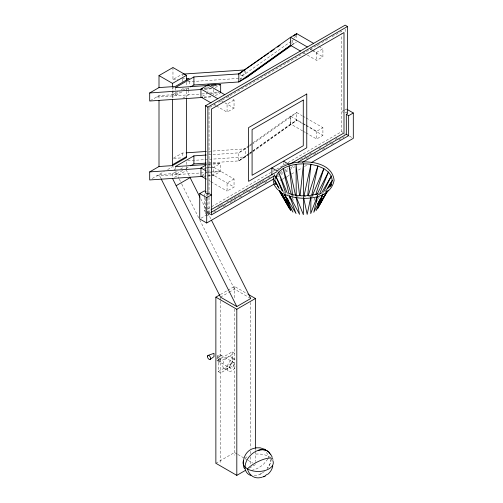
<?xml version="1.0" encoding="UTF-8"?>
<svg xmlns="http://www.w3.org/2000/svg" width="503" height="503" viewBox="0 0 503 503"><rect width="100%" height="100%" fill="white"/><g stroke="black" fill="none" stroke-linecap="round" stroke-linejoin="round"><path stroke-width="0.38" stroke-dasharray="2.52 1.89" d="M310.942 196.711L314.419 195.579M271.111 459.032L270.004 463.942L267.3 468.312M271.205 459.038L270.847 461.71L269.533 465.13L267.451 468.381M314.696 198.025L314.01 200.232L315.06 198.169M268.061 458.459L268.885 456.554A14.769 13.386 88 0 0 264.911 451.109M291.608 43.409L293.337 40.158M295.758 35.612L293.683 39.511L291.778 40.862M239.981 79.952L245.024 71.219M318.236 198.679L319.392 196.679M325.416 191.555L326.629 189.581M267.785 459.101L263.572 464.206A14.662 7.715 -34.5 0 1 251.915 470.305M324.988 191.253L326.705 189.958M264.484 471.437L261.573 473.543L258.184 475.096A15.14 10.701 -45 0 1 253.487 475.838M248.991 154.584L238.818 160.903L208.619 162.934M249.626 154.125L252.173 152.296M252.814 151.837L296.795 120.242L296.795 112.603L302.152 115.696M249.035 145.606L238.818 152.843L238.818 160.903L249.035 153.604M249.677 153.145L252.229 151.321M252.871 150.862L290.539 123.939L296.795 120.242L302.152 123.336M242.314 75.922L291.143 41.309M292.331 44.899L296.154 42.183M249.677 145.153L252.229 143.349M252.871 142.896L290.539 116.212L296.795 112.603L252.814 143.833M248.991 146.549L238.818 152.843L208.619 154.874M249.626 146.096L252.173 144.286M238.818 160.903L249.016 153.755M249.651 153.308L252.198 151.522M252.833 151.076L296.795 120.242M305.956 132.836L316.657 139.017L322.907 135.32L322.907 127.68L306.17 118.016M291.815 44.629L296.173 42.089M259.881 474.316L263.031 472.487M172.963 67.521L172.963 79.518L182.275 74.148L182.275 76.343M150.328 100.65L159.005 95.639L175.289 94.545L179.948 91.86M172.529 94.734L177.848 91.659M181.174 89.741L183.834 88.207M183.268 89.943L186.594 88.019M181.941 91.898L175.289 95.733L175.289 87.22M186.594 89.207L189.92 87.289M182.897 98.135L188.606 94.841L188.606 91.175M202.219 96.331L207.934 93.03M209.713 107.378L215.837 103.844M218.554 102.272L329.427 38.266M332.15 36.694L341.669 31.199L341.669 34.336M234.046 100.047L227.067 104.077L227.067 112.138L234.046 108.107L234.046 100.047L232.04 98.89M312.64 50.036L316.657 52.356L322.907 48.747L322.907 56.808L316.657 60.417L305.956 54.236M173.629 158.074L182.275 153.082L185.374 152.874M152.233 178.483L164.324 171.504M167.644 169.586L172.963 166.518L178.942 178.427M160.759 178.081L159.005 174.579L172.529 173.667L177.182 170.982M180.508 169.065L183.834 167.147M182.608 170.448L175.289 174.673L175.289 169.542M185.928 168.53L189.254 166.612M174.522 177.326L186.494 170.416L189.449 176.314M202.219 175.264L204.124 174.164M204.759 173.799L206.664 172.699M344.329 110.1L341.669 111.641L343.417 112.647M344.995 109.717L346.322 108.95L346.322 112.791M234.046 178.986L227.067 183.017L227.067 191.077L234.046 187.047L234.046 178.986L211.279 165.839M305.956 125.115L316.657 131.289L322.907 127.68M204.381 197.05L204.381 210.889L207.098 209.323M207.777 208.927L341.669 131.629L341.669 35.116M206.708 212.235L210.782 209.883M207.576 213.077L210.292 211.505M217.761 207.198L219.792 206.023M220.471 205.633L223.187 204.061M226.583 202.105L233.367 198.182M234.046 197.792L239.478 194.661M242.874 192.699L244.904 191.524M245.583 191.134L248.3 189.562M251.695 187.606L253.732 186.431M256.442 184.865L258.479 183.689M259.158 183.293L261.195 182.117M261.874 181.728L264.591 180.162M267.98 178.2L272.054 175.849M300.561 159.394L305.987 156.257M309.383 154.302L312.099 152.73M318.883 148.813L322.278 146.851M325.674 144.895L331.1 141.758M335.174 139.406L337.211 138.231M343.995 134.314L345.159 133.641M201.081 218.17L210.587 212.681M279.718 172.768L287.955 168.015M206.123 214.586L207.871 215.592L210.392 214.14M213.788 212.178L216.51 210.606M223.307 206.683L226.702 204.721M230.104 202.759L235.542 199.616M239.617 197.264L241.654 196.088M248.451 192.165L251.852 190.203M255.926 187.845L260.007 185.494M264.767 182.746L267.483 181.174M276.996 175.685L279.718 174.113M280.397 173.724L284.478 171.366M285.157 170.976L289.91 168.228M290.589 167.832L294.67 165.481M306.226 158.81L310.301 156.458M313.702 154.49L317.777 152.139M322.536 149.391L326.617 147.039M331.37 144.292L334.093 142.72M338.846 139.972L344.285 136.835M277.285 176.861L278.643 176.075M281.366 174.503L282.724 173.724M285.44 172.152L288.841 170.19M289.521 169.794L294.959 166.656M282.717 179.099L284.076 178.314M286.792 176.748L290.866 174.396M291.545 174L294.934 172.045M298.329 170.083L301.725 168.128M304.441 166.556L307.151 164.99M220.521 294.469L227.174 290.633M227.834 290.244L234.486 286.408L247.319 293.821M220.521 297.154L228.5 292.551M229.167 292.168L234.486 289.093L250.771 298.499M218.195 371.604L232.16 363.543L234.486 364.882L220.521 372.943L218.195 371.604L218.195 359.947L232.16 351.886L234.486 353.232L218.195 362.632M215.869 463.276L234.486 452.53L237.183 454.09M249.444 468.073L255.43 464.621L255.43 462.27M215.253 87.579L220.666 84.623M215.253 95.639L220.666 92.684M318.55 194.46L321.863 192.989M318.55 194.592L322.687 192.951L318.047 194.73M203.985 88.327L209.292 87.151M212.329 86.478L213.844 86.139M214.599 85.969L216.875 85.466M305.73 196.805L301.266 196.805M308.71 196.579L310.948 196.409M172.963 79.518L178.225 79.166M181.979 78.914L185.739 78.663M187.694 81.844L241.93 78.198M174.466 87.478L172.963 87.579L172.963 98.487M204.702 89.257L212.448 88.735L204.017 88.924M156.678 96.985L201.118 93.998M201.904 93.948L206.595 93.633M210.506 93.369L219.107 92.791M203.979 97.368L211.681 96.853M208.613 151.315L245.804 148.813L245.804 156.873L204.74 159.633M173.717 158.407L181.979 157.848M187.694 160.778L203.966 159.684M208.588 164.374L220.207 163.594L220.207 171.655L213.222 175.685L203.929 176.308M203.929 168.247L213.222 167.625L220.207 163.594L208.701 163.884M156.678 175.924L220.207 171.655L207.934 171.969L210.612 173.516M209.43 92.992L219.17 92.728M204.017 96.985L211.688 96.783M206.318 167.801L213.222 167.625L213.222 175.685L204.784 175.899M201.716 175.981L204.017 175.918M298.285 196.579L289.803 194.919M283.151 192.108L288.445 194.46M316.884 45.264L318.223 46.037M318.889 46.427L322.907 48.747M310.634 48.879L311.973 49.652M310.188 49.457L311.527 50.231M312.193 50.621L322.907 56.808M303.278 52.696L305.283 53.852M345.159 112.307L346.322 112.98M341.669 131.629L342.832 132.302M349.497 136.15L352.037 137.615M239.981 74.582L244.056 76.934M302.819 116.08L305.497 117.627M302.611 130.906L290.539 123.939L290.539 116.212L302.611 123.185M303.278 123.568L305.283 124.725M302.819 123.725L305.497 125.272M306.17 125.656L322.907 135.32M303.278 131.296L305.283 132.452M228.022 96.57L229.362 97.343M221.037 100.6L234.046 108.107M214.341 104.794L215.68 105.567M216.353 105.951L227.067 112.138M207.934 163.909L210.612 165.456M210.996 173.736L234.046 187.047M208.984 180.64L210.323 181.413M210.996 181.797L227.067 191.077M204.381 210.889L205.545 211.562M209.034 213.58L210.776 214.586M231.173 357.061A6.784 3.917 -60 0 1 228.412 367.706A6.784 3.917 -60 0 1 223.005 363.543A6.784 3.917 -60 0 1 231.173 357.061L235.536 359.582A6.784 3.917 -60 0 0 228.463 363.392A6.784 3.917 -60 0 0 228.846 371.333A6.784 3.917 -60 0 0 235.85 366.134M220.742 355.049L233.537 362.437A3.288 1.899 -60 0 1 232.493 367.536A3.288 1.899 -60 0 1 229.645 365.888A3.288 1.899 -60 0 1 233.537 362.437M217.233 355.162L219.811 356.652A1.44 0.83 -60 0 1 219.358 358.884A1.44 0.83 -60 0 1 218.113 358.161A1.44 0.83 -60 0 1 219.811 356.652M217.183 356.797L219.094 357.903M217.126 358.425L218.371 359.148M218.195 359.947L220.521 361.292M217.447 360.752L230.248 368.139M223.885 368.479L228.249 371M237.862 454.479L244.615 458.378M245.294 458.767L247.319 459.937M247.998 460.327L252.726 463.056M270.689 457.912L268.885 456.554A15.14 8.74 0 0 0 254.267 454.291M200.628 198.584L205.538 208.368M207.645 212.562L210.801 218.849M179.294 179.125L181.401 183.331M181.753 184.029L199.333 219.05M199.685 219.748L234.486 289.093M285.32 192.052L285.817 193.536M292.488 197.918L293.186 200.112L292.633 195.46M345.159 29.073L345.159 32.217M316.657 52.356L316.657 60.417M316.657 131.289L316.657 139.017M296.795 35.135L296.795 39.53M290.571 116.231L290.571 123.958M283.497 162.676L283.497 165.663M255.43 448.946L255.43 450.512M255.43 451.298L255.43 461.484M250.771 302.416L250.771 448.16M250.771 451.298L250.771 453.649M250.771 456.781L250.771 464.621M245.804 71.344L245.804 75.739M234.486 286.408L234.486 299.26M234.486 309.131L234.486 455.215M232.16 351.886L232.16 363.543M220.521 297.939L220.521 300.285M220.521 301.064L220.521 463.276M213.222 89.421L213.222 95.281M209.034 107.774L209.034 193.297M209.034 197.22L209.034 214.919M208.89 213.662L208.89 215.007M207.934 86.434L207.934 91.565M207.871 195.032L207.871 197.333M207.871 198.107L207.871 215.592M206.708 194.554L206.708 196.088M205.545 198.301L205.545 214.253M204.381 193.976L204.381 196.283M189.254 81.354L189.254 85.755M188.606 88.245L188.606 90.446M186.494 82.278L186.494 85.938M186.494 88.226L186.494 90.559M186.494 91.339L186.494 97.557M186.494 161.947L186.494 164.877M186.494 166.298L186.494 169.731M182.275 79.273L182.275 82.209M182.275 153.082L182.275 157.477M175.289 166.612L175.289 168.807M172.529 86.673L172.529 90.339M172.529 91.068L172.529 98.619M172.529 173.667L172.529 178.477M159.005 95.639L159.005 99.537M245.074 458.365A15.14 8.74 0 0 1 248.652 455.944M216.843 358.501A3.288 1.899 -60 0 1 220.427 354.929A3.288 1.899 -60 0 1 220.427 359.331A3.288 1.899 -60 0 1 216.843 359.897"/><path stroke-width="0.75" d="M303.491 197.748L303.359 214.68L296.33 197.113M310.936 197.478L310.735 213.58L317.569 195.598M307.685 195.698L310.948 164.311C298.134 162.758 278.543 164.758 274.883 179.646M300.077 195.617L303.498 163.745L303.636 196.139M310.791 197.163L307.17 214.41L303.655 197.736M311.785 195.038L317.89 165.971L310.948 164.311L303.969 196.164M273.198 179.747L274.456 174.717M272.802 465.935C272.242 469.356 270.174 472.455 267.451 474.562M317.682 195.623L313.809 212.247L322.807 194.196M315.84 194.347L323.85 168.612L317.89 165.971L308.176 195.761M316.318 202.005L317.179 199.861M319.776 193.448L328.421 172.057L323.85 168.612L312.514 195.258M322.964 194.233L316.173 210.499L326.887 191.398M320.461 198.459L317.751 204.061L322.19 196.818M323.511 192.159L331.295 176.063L328.421 172.057L316.821 194.73M320.436 202.175L318.217 206.261L322.976 198.408M321.178 200.81L321.92 199.446M327.837 188.543L332.276 180.363L331.295 176.063L321.694 192.693M326.51 192.19L317.682 208.462L328.182 190.103M330.515 186.022L331.295 184.664L332.276 180.363L326.629 189.581M323.769 197.101L324.957 195.133M325.749 193.825L327.334 191.209M330.502 185.972L331.295 184.664L329.471 187.204M190.58 86.906L193.906 84.988L238.818 81.97L245.804 77.94L290.571 45.358L290.571 37.297L296.795 33.67L313.532 43.333M210.153 359.381L214.001 356.627L214.001 353.301L207.902 355.47M293.607 35.933L296.795 33.67L293.57 35.902M245.804 77.94L291.696 45.352M207.374 85.516L175.289 87.673L193.906 76.928L238.818 73.91L290.571 37.297L307.289 46.949M300.605 51.149L290.571 45.358L238.818 81.97L238.818 73.91L262.654 57.367M263.943 56.468L268.451 53.343M270.381 51.998L274.248 49.319M277.467 47.081L280.045 45.289M202.432 97.469L149.693 101.015L149.693 92.954L159.005 87.579L159.005 75.582L172.963 67.521L186.494 75.331L186.494 80.078M159.005 75.582L172.529 83.391L186.494 75.331M220.666 92.684L220.666 84.623L207.934 84.969L200.949 89L200.949 97.06L210.996 102.864M238.818 73.91L241.993 72.074M274.575 183.796L206.708 222.98L199.722 218.95L199.722 193.586L206.708 197.622L211.361 194.931L209.034 193.586L207.871 194.259L205.545 192.919L205.545 105.756L345.159 25.15L347.485 26.496L347.485 113.653L346.322 114.326L346.322 134.314L298.065 162.173M205.545 105.756L207.871 107.101L347.485 26.496M202.376 176.415L149.693 179.955L149.693 171.894L159.005 166.518L172.529 165.606L186.494 157.546L186.494 98.337M172.529 164.707L186.494 156.647M206.299 155.031L193.906 155.861L175.289 166.612L206.268 164.531M190.58 165.839L193.906 163.921L206.299 163.091M206.305 179.093L200.949 176L200.949 167.939L206.029 165.003M176.151 185.689L190.109 177.628L199.93 197.189M199.722 193.586L204.381 190.901L206.123 191.907M346.322 114.326L348.648 115.671L353.307 112.98L353.307 138.344L311.225 162.639M211.361 209.55L277.134 171.573M289.615 164.368L343.995 132.968L343.995 32.538L211.361 109.113L211.361 214.919L273.89 178.823M211.071 212.404L274.28 175.912M302.435 162.343L348.648 135.659L348.648 115.671M280.687 180.275L282.038 179.489M284.755 177.924L286.113 177.138M245.451 470.374L236.812 475.366L215.869 463.276L215.869 297.154L219.855 294.852M161.111 178.779L220.521 297.154L236.812 306.56L250.771 298.499L211.499 220.245M215.869 297.154L236.812 309.244L255.43 298.499L255.43 448.16M263.534 476.825L265.754 475.844M283.497 161.186L288.603 164.129L282.284 166.889L277.134 170.945L271.859 167.901L271.859 174.616M288.634 164.028C303.196 159.633 331.798 160.646 334.13 180.344C329.999 201.665 297.518 201.219 282.403 193.315M318.248 193.636C308.785 196.535 298.537 196.535 289.074 193.636M202.47 88.666L200.949 89L217.692 98.663M250.903 475.442A15.14 10.701 -45 0 1 245.634 463.332A15.14 10.701 -45 0 1 258.184 450.374C262.226 448.99 267.791 449.5 269.948 453.675M258.184 450.374C262.264 448.978 267.91 449.512 270.042 453.756M256.222 447.808L260.139 447.808L265.754 449.625M183.048 74.092L245.024 69.93M186.494 78.613L189.254 78.424L175.289 86.485L159.005 87.579M211.285 85.252L215.976 84.938M219.107 84.73L220.666 84.623M149.693 92.954L201.602 89.465M186.148 152.824L206.293 151.466M149.693 171.894L201.602 168.404M347.592 109.685L353.307 112.98M346.322 134.314L348.648 135.659M207.934 84.969L224.671 94.633M200.949 167.939L206.305 171.033M247.998 294.211L255.43 298.499M277.625 189.719L274.449 185.374M280.177 191.278L292.991 212.134L284.164 194.183M284.352 194.114L296.016 213.498L289.64 196.195M278.851 190.071L290.677 210.361L279.712 190.706M278.794 190.065L289.244 208.299L280.385 191.266M279.159 188.487L274.72 180.363L278.618 187.858M282.12 193.906L288.779 206.098L286.289 200.376M244.621 468.821L243.697 467.13L243.559 464.998A15.14 8.74 0 0 1 243.559 460.471M289.829 196.107L299.549 214.366L296.198 197.157L296.261 198.779M270.847 454.593L272.305 457.353M172.529 178.477L236.812 306.56M283.189 191.373L275.701 176.063L282.24 191.083M284.547 194.158L289.313 203.904L287.565 198.716M287.238 193.139L278.574 172.057L285.32 192.052M291.319 194.252L283.151 168.612L288.904 193.548M289.426 195.818L290.124 198.836M274.883 181.08L275.701 184.664M273.192 180.344L274.229 184.897M295.594 195.73L289.112 165.971L292.539 194.68M299.568 195.654L296.047 164.311L296.242 195.648M236.812 309.244L236.812 475.366M207.871 107.101L207.871 194.259M206.708 197.622L206.708 222.98M193.906 76.928L193.906 84.988M193.906 155.861L193.906 163.921M172.529 83.391L172.529 86.673M172.529 99.399L172.529 165.606M159.005 100.317L159.005 166.518M288.552 164.255A2.232 1.289 60 0 1 288.603 164.129M255.958 448.035A14.769 13.386 88 0 0 243.559 464.998L245.074 467.105L247.476 468.915A15.14 8.74 0 0 0 265.754 470.305A15.14 8.74 0 0 0 272.802 460.471M272.928 459.302A14.769 4.257 -26.2 0 0 261.988 459.899A14.769 4.257 -26.2 0 0 247.476 468.915C248.212 472.04 250.092 474.757 252.789 476.492A14.662 12.254 -61.4 0 0 261.969 477.221M266.753 474.511A14.662 12.254 -61.4 0 1 265.628 475.373M264.452 476.115A14.662 12.254 -61.4 0 1 262.597 476.995M306.767 94.011L248.589 127.599L248.589 181.338L306.767 147.75L306.767 94.011M303.278 100.053L252.085 129.611L252.085 175.289L303.278 145.732L303.278 100.053M270.583 454.725L270.3 454.247L270.583 454.725M207.431 356.508A2.257 1.302 60 0 0 209.826 359.482A2.257 1.302 60 0 0 209.826 356.294A2.257 1.302 60 0 0 207.431 356.508"/></g></svg>
